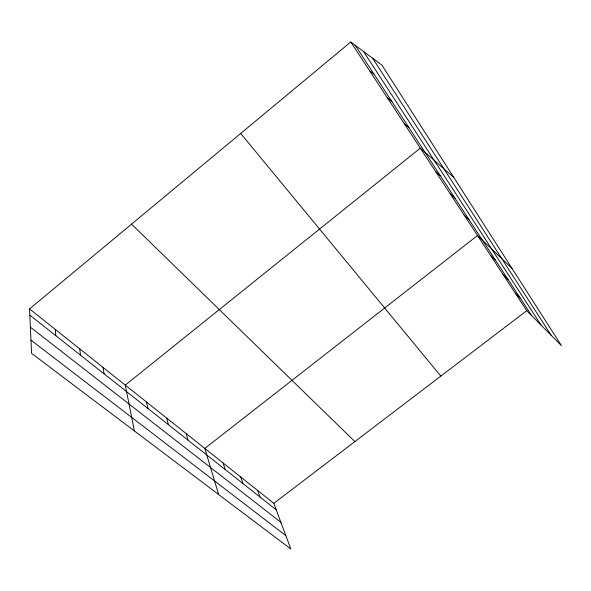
<?xml version="1.0" encoding="UTF-8"?>
<svg xmlns="http://www.w3.org/2000/svg" width="591" height="591" viewBox="0 0 591 591"><rect width="100%" height="100%" fill="white"/><g stroke="black" fill="none" stroke-linecap="round" stroke-linejoin="round"><path stroke-width="0.89" d="M29.55 308.916L273.803 503.347L290.853 549.017L31.567 353.352L29.55 308.916L350.766 41.983L381.926 65.143L561.45 345.661L526.744 310.681L350.766 41.983M273.803 503.347L526.744 310.681M30.968 340.15L285.859 535.638M30.377 327.178L280.895 522.333M369.523 70.617L373.992 74.119M29.831 315.151L276.241 509.87M387.312 97.781L391.885 101.519M404.222 123.6L408.869 127.545M453.814 177.47L420.304 148.156L125.27 385.11L134.408 430.957M435.626 171.553L440.406 175.845M450.239 193.863L455.063 198.295M464.186 215.161L469.047 219.712M512.02 268.425L477.521 235.514L204.804 448.421L218.64 494.519M490.648 255.563L495.561 260.328M131.557 224.144L354.881 441.588M503.207 274.734L508.134 279.587M515.226 293.092L520.169 298.012M240.692 133.455L440.842 376.112M355.125 45.219L531.686 315.66M363.539 51.476L541.149 325.198M372.64 58.243L551.263 335.392M257.61 490.456L259.944 496.994M240.744 477.026L242.967 483.578M223.154 463.026L225.26 469.579M186.202 433.617L188.027 440.162M166.788 418.162L168.45 424.693M146.494 402.006L147.986 408.514M103.033 367.41L104.112 373.852M79.726 348.853L80.568 355.243M55.258 329.379L55.835 335.695"/></g></svg>
